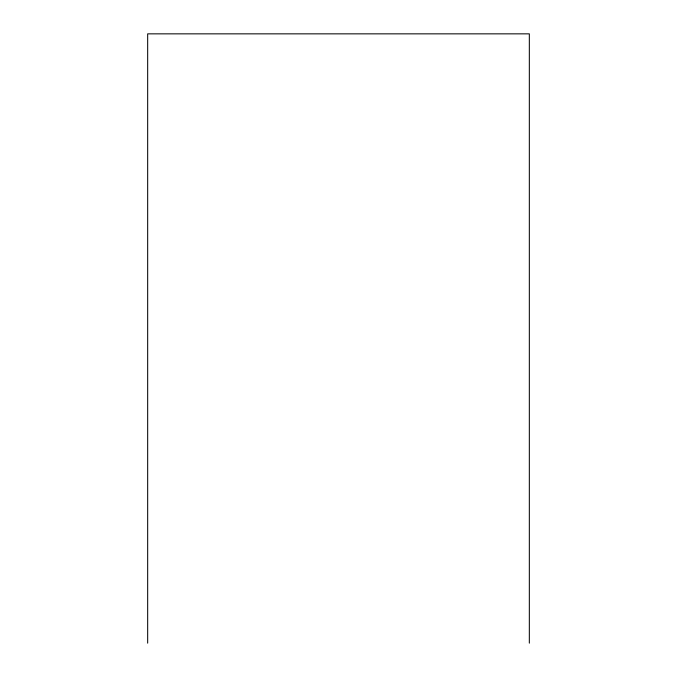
<?xml version="1.0" encoding="UTF-8"?>
<svg xmlns="http://www.w3.org/2000/svg" width="677" height="677" viewBox="0 0 677 677"><rect width="100%" height="100%" fill="white"/><g stroke="black" fill="none" stroke-linecap="round" stroke-linejoin="round"><path stroke-width="1.02" d="M529.329 643.15L529.329 33.85L147.671 33.85L147.671 643.15"/></g></svg>
